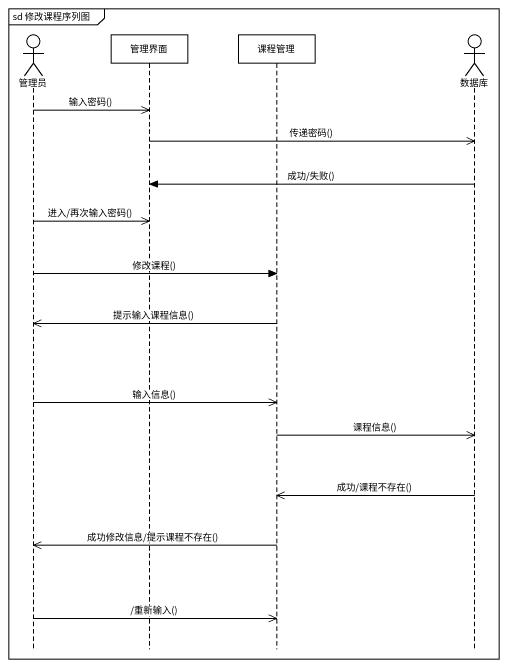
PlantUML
@startuml
mainframe sd 修改课程序列图
hide footbox
actor 管理员
participant 管理界面
participant 课程管理
actor 数据库

管理员 ->> 管理界面 : 输入密码()
管理界面 ->> 数据库 : 传递密码()
数据库 -> 管理界面 : 成功/失败()
管理员 ->> 管理界面 : 进入/再次输入密码()
管理员 -> 课程管理 : 修改课程()
课程管理 ->> 管理员 : 提示输入课程信息()
管理员 ->> 课程管理 : 输入信息()
课程管理 ->> 数据库 : 课程信息()
数据库 ->> 课程管理 : 成功/课程不存在()
课程管理 ->> 管理员 : 成功修改信息/提示课程不存在()
管理员 ->> 课程管理 : /重新输入()
@enduml
